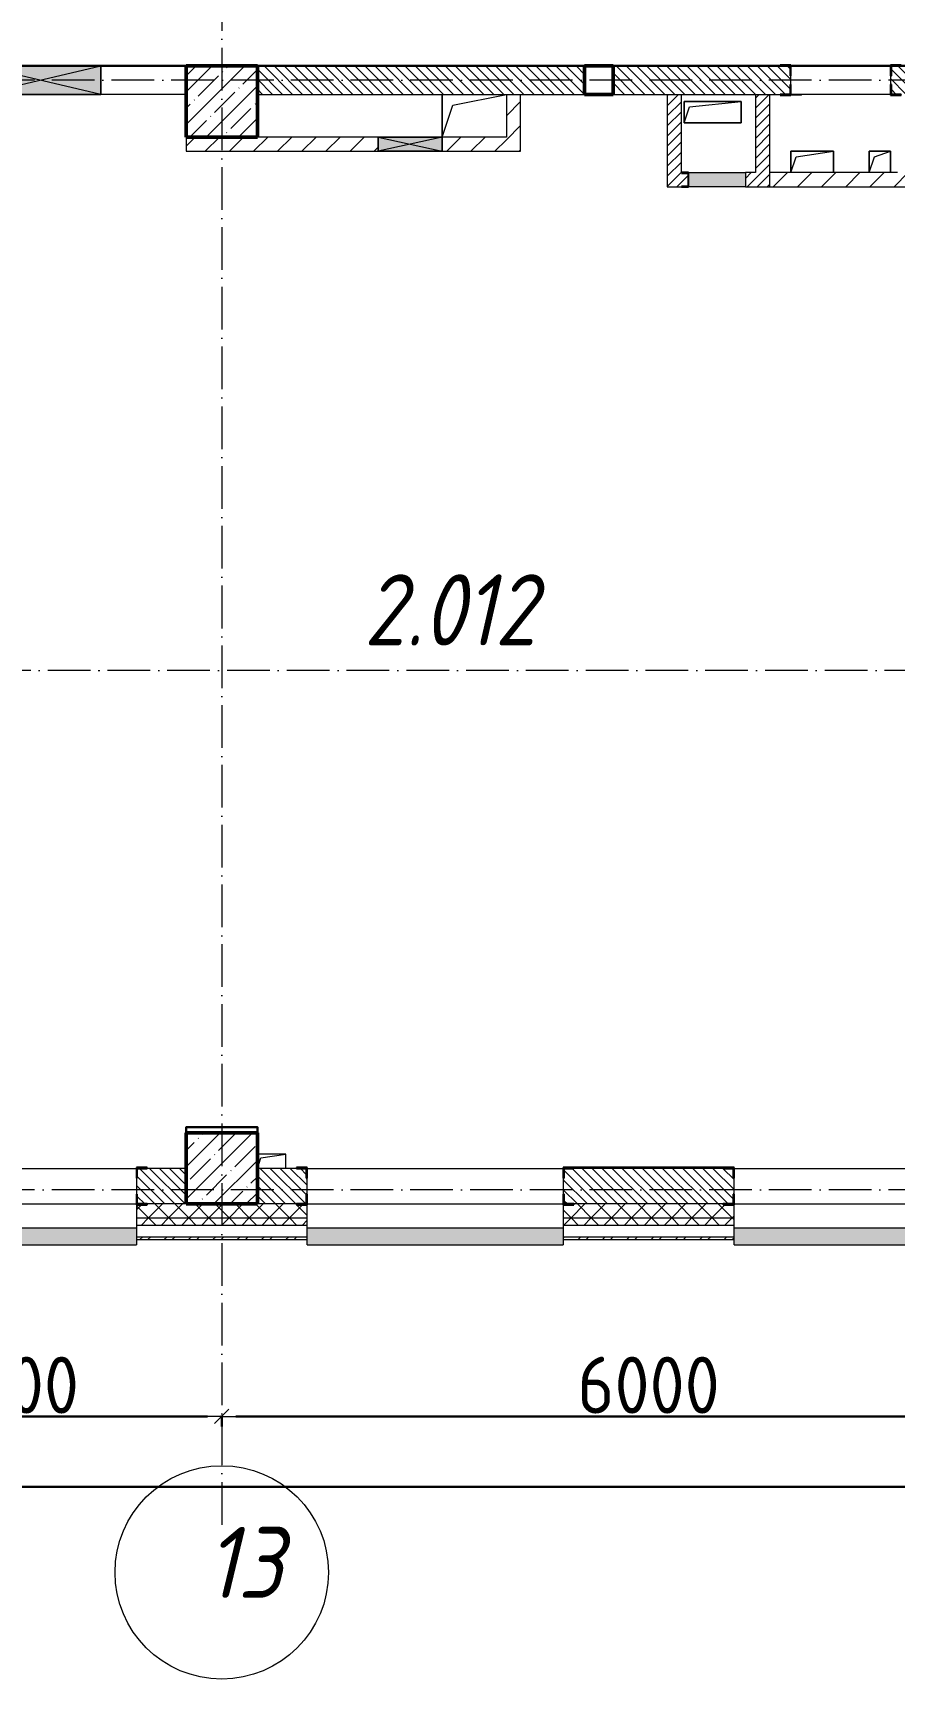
# Model space of a CAD drawing. Header units: millimetres. Extents: x -213536 to 1564669, y -45299 to 942238.
# Drawn here: x 563905 to 569958, y 623386 to 634957 of the extents above; entities that cross this region are included whole.
import ezdxf

# ---------------------------------------------------------------- set-up
doc = ezdxf.new("R2010")
doc.units = ezdxf.units.MM
doc.linetypes.add('50_200_ШТРИХ_1Т_ш5_п1_п1_', pattern=[700, 500, -100, 0, -100])
for name, color, linetype, lineweight in [('3.1) ЖБ окна 1.2 м', 102, 'Continuous', 30), ('5) Швы', 2, 'Continuous', 30), ('A-____-____-DIMS', 7, 'Continuous', 9), ('A-DETL-GENF-OTLN', 7, 'Continuous', 9), ('A-FLOR-____-OTLN', 7, 'Continuous', 9), ('A-GENM-____-MCUT', 7, 'Continuous', 25), ('A-GENM-____-OTLN', 7, 'Continuous', 9), ('A-GENM-____-OTLN-1', 7, 'Continuous', 25), ('A-GLAZ-____-OTLN', 7, 'Continuous', 9), ('A-WALL-____-MCUT', 7, 'Continuous', 13), ('A-WALL-____-MCUT-1', 7, 'Continuous', 9), ('A-WALL-____-OTLN', 7, 'Continuous', 9), ('A-WALL-____-PATT-1', 7, 'Continuous', 9), ('A-WALL-FNSH-MCUT-1', 7, 'Continuous', 9), ('I-WALL-____-OTLN', 7, 'Continuous', 9), ('S-COLS-____-MCUT', 7, 'Continuous', 50), ('S-COLS-____-OTLN', 7, 'Continuous', 9), ('S-GRID-____-IDEN', 7, 'Continuous', 9), ('S-GRID-____-OTLN-1', 7, '50_200_ШТРИХ_1Т_ш5_п1_п1_', 9), ('Марки помещений', 7, 'Continuous', 9)]:
    doc.layers.add(name, color=color, linetype=linetype, lineweight=lineweight)
doc.layers.add('A-GLAZ-____-OTLN-1', color=7, linetype='Continuous', lineweight=9, true_color=0xc0c0c0)
doc.styles.add('ISOCPEUR_I_2', font='isocpeui.ttf', dxfattribs={"width": 0.85, "height": 2.3})
doc.styles.add('ISOCPEUR_I_9', font='isocpeui.ttf', dxfattribs={"width": 0.9, "height": 250})
doc.styles.add('СПДС', font='isocpeur.ttf', dxfattribs={"width": 0.9})
doc.dimstyles.new('Размера А3', dxfattribs={"dimtxt": 200, "dimasz": 100, "dimexe": 70, "dimexo": 100, "dimgap": 20, "dimtad": 1, "dimdec": 0, "dimrnd": 10, "dimzin": 0, "dimdsep": 46, "dimtxsty": 'СПДС', "dimblk": 'ARROWHEAD_6', "dimcen": 1, "dimclrd": 256, "dimclre": 256, "dimclrt": 256, "dimazin": 0, "dimtfac": 1, "dimtdec": 0, "dimtmove": 2, "dimatfit": 3, "dimfxl": 1, "dimtolj": 1, "dimtzin": 0, "dimarcsym": 0})
pattern_1 = [(45, (544282.64, 571544.04), (-70.71068, 70.71068), []), (135, (544282.64, 571544.04), (-70.71068, -70.71068), [])]
pattern_2 = [(45, (544282.637, 571544.04), (-35.35534, 35.35534), [])]
pattern_3 = [(45, (544282.64, 571544.04), (-84.85281, 84.85281), [])]
pattern_4 = [(135, (544282.637, 571544.04), (-35.35534, -35.35534), [])]

# ---------------------------------------------------------------- blocks, each defined once
blk = doc.blocks.new('BSC_Колонна _Прямоугольная - 500х500-V49-АР1_План отверстий 2 этажа в осях 1-64_Ю-ЯЯ')
at = {"layer": 'S-COLS-____-OTLN'}
h = blk.add_hatch(dxfattribs=at)
h.set_pattern_fill('FP_59', color=256, style=0, pattern_type=2)
h.set_pattern_definition([(45, (-20950, -55431.04), (-114.04925, 114.04925), []), (45, (-20835.95, -55431.04), (-114.04925, 114.04925), [201.613, -40.323, 3.353, -36.97])])
h.paths.add_polyline_path([(-250, -250), (250, -250), (250, 250), (-250, 250)], flags=0)
at = {"layer": 'S-COLS-____-MCUT'}
for p, q in [((250, 250), (-250, 250)), ((-250, 250), (-250, -250)), ((250, -250), (250, 250)), ((-250, -250), (250, -250))]:
    blk.add_line(p, q, dxfattribs=at)
blk = doc.blocks.new('BSC_Колонна _Прямоугольная - 500х500-V50-АР1_План отверстий 2 этажа в осях 1-64_Ю-ЯЯ')
at = {"layer": 'S-COLS-____-OTLN'}
h = blk.add_hatch(dxfattribs=at)
h.set_pattern_fill('FP_60', color=256, style=0, pattern_type=2)
h.set_pattern_definition([(45, (-20950, -62931.04), (-114.04925, 114.04925), []), (45, (-20835.95, -62931.04), (-114.04925, 114.04925), [201.613, -40.323, 3.353, -36.97])])
h.paths.add_polyline_path([(-250, -250), (250, -250), (250, 250), (-250, 250)], flags=0)
at = {"layer": 'S-COLS-____-MCUT'}
for p, q in [((250, 250), (-250, 250)), ((-250, 250), (-250, -250)), ((250, -250), (250, 250)), ((-250, -250), (250, -250))]:
    blk.add_line(p, q, dxfattribs=at)
blk = doc.blocks.new('Фахверк_СКБ_Уголок - 250_2700-27497298-АР1_План отверстий 2 этажа в осях 1-64_Ю-ЯЯ')
at = {"layer": 'A-GENM-____-MCUT'}
for p, q in [((200, 181), (125, 181)), ((125, 181), (125, 106)), ((131, 106), (131, 175)), ((131, 175), (200, 175)), ((200, 175), (200, 181)), ((125, 106), (131, 106)), ((131, -6), (125, -6)), ((125, -6), (125, -81)), ((125, -81), (200, -81)), ((131, -75), (131, -6)), ((200, -75), (131, -75)), ((200, -81), (200, -75))]:
    blk.add_line(p, q, dxfattribs=at)
blk = doc.blocks.new('154_Стойка_СКБ_Уголок - СМ-2180_200-28268025-АР1_План отверстий 2 этажа в осях 1-64_Ю-ЯЯ')
at = {"layer": 'A-GENM-____-MCUT'}
for p, q in [((125, 156), (125, 81)), ((200, 156), (125, 156)), ((131, 81), (131, 150)), ((131, 150), (200, 150)), ((200, 150), (200, 156)), ((125, 81), (131, 81)), ((131, 19), (125, 19)), ((125, 19), (125, -56)), ((131, -50), (131, 19)), ((125, -56), (200, -56)), ((200, -50), (131, -50)), ((200, -56), (200, -50))]:
    blk.add_line(p, q, dxfattribs=at)
blk = doc.blocks.new('Фахверк_СКБ_Уголок - 200_3960_зеркало-28268689-АР1_План отверстий 2 этажа в осях 1-64_Ю-ЯЯ')
at = {"layer": 'A-GENM-____-MCUT'}
for p, q in [((200, 156), (125, 156)), ((125, 156), (125, 81)), ((131, 81), (131, 150)), ((131, 150), (200, 150)), ((200, 150), (200, 156)), ((125, 81), (131, 81)), ((131, 19), (125, 19)), ((125, 19), (125, -56)), ((131, -50), (131, 19)), ((125, -56), (200, -56)), ((200, -50), (131, -50)), ((200, -56), (200, -50))]:
    blk.add_line(p, q, dxfattribs=at)
blk = doc.blocks.new('Стойка_Влож_Уголок_Опорный - Уголок-28213941-АР1_План отверстий 2 этажа в осях 1-64_Ю-ЯЯ')
at = {"layer": 'A-GENM-____-OTLN'}
for p, q in [((-212, -6), (-212, 0)), ((0, 0), (0, -6)), ((-212, -75), (-212, -6)), ((-212, -6), (-206, -6)), ((-212, -75), (-206, -75)), ((-6, -6), (0, -6)), ((-6, -75), (0, -75)), ((0, -6), (0, -75))]:
    blk.add_line(p, q, dxfattribs=at)
blk = doc.blocks.new('AR_Отверстие Ниша - Лючок-32403922-АР1_План отверстий 2 этажа в осях 1-64_Ю-ЯЯ')
at = {"layer": 'A-GLAZ-____-OTLN'}
blk.add_hatch(color=256, dxfattribs=at).paths.add_polyline_path([(-200, 50), (-200, -50), (200, -50), (200, 50)], flags=0)
for p, q in [((-200, 50), (200, 50)), ((-200, -50), (-200, 50)), ((200, -50), (-200, -50))]:
    blk.add_line(p, q, dxfattribs=at)
blk = doc.blocks.new('154_Фахверк_СКБ_Швеллер - Тип_100_3960_зеркало-29769493-АР1_План отверстий 2 этажа в осях 1-64_Ю-ЯЯ')
at = {"layer": 'A-GENM-____-MCUT'}
for p, q in [((175, 50), (125, 50)), ((125, 50), (125, -50)), ((128, 47), (175, 47)), ((128, -47), (128, 47)), ((175, 47), (175, 50)), ((125, -50), (175, -50)), ((175, -47), (128, -47)), ((175, -50), (175, -47))]:
    blk.add_line(p, q, dxfattribs=at)
blk = doc.blocks.new('AR_Отверстие прямоугольное _в плите_ - AR_Отверстие прямоугольное _в плите_-30229441-АР1_План отверстий 2 этажа в осях 1-64_Ю-ЯЯ')
at = {"layer": 'A-GENM-____-OTLN'}
for p, q in [((150, 75), (-150, 75)), ((-150, 75), (-150, -75)), ((-150, -75), (-113, 37)), ((-113, 37), (150, 75)), ((150, -75), (150, 75))]:
    blk.add_line(p, q, dxfattribs=at)
blk = doc.blocks.new('AR_Отверстие прямоугольное _в плите_ - AR_Отверстие прямоугольное _в плите_-30423627-АР1_План отверстий 2 этажа в осях 1-64_Ю-ЯЯ')
at = {"layer": 'A-GENM-____-OTLN'}
for p, q in [((75, 75), (-75, 75)), ((-75, 75), (-75, -75)), ((-75, -75), (-37, 37)), ((-37, 37), (75, 75)), ((75, -75), (75, 75))]:
    blk.add_line(p, q, dxfattribs=at)
blk = doc.blocks.new('AR_Отверстие прямоугольное _в плите_ - AR_Отверстие прямоугольное _в плите_-V155-АР1_План отверстий 2 этажа в осях 1-64_Ю-ЯЯ')
at = {"layer": 'A-GENM-____-OTLN'}
for p, q in [((200, 75), (-200, 75)), ((-200, 75), (-200, -75)), ((-200, -75), (-163, 37)), ((-163, 37), (200, 75)), ((200, -75), (200, 75)), ((-200, -75), (200, -75))]:
    blk.add_line(p, q, dxfattribs=at)
blk = doc.blocks.new('AR_Отверстие прямоугольное _в плите_ - AR_Отверстие прямоугольное _в плите_-V167-АР1_План отверстий 2 этажа в осях 1-64_Ю-ЯЯ')
at = {"layer": 'A-GENM-____-OTLN'}
for p, q in [((100, 50), (-100, 50)), ((-100, -50), (-75, 25)), ((-75, 25), (100, 50)), ((100, -50), (100, 50))]:
    blk.add_line(p, q, dxfattribs=at)
blk = doc.blocks.new('AR_Отверстие прямоугольное _в плите_ - AR_Отверстие прямоугольное _в плите_-V196-АР1_План отверстий 2 этажа в осях 1-64_Ю-ЯЯ')
at = {"layer": 'A-GENM-____-OTLN'}
for p, q in [((-225, 150), (-225, -150)), ((-150, 75), (225, 150)), ((-225, -150), (-150, 75))]:
    blk.add_line(p, q, dxfattribs=at)
blk = doc.blocks.new('Отлив_СКБ - Отлив витража_120_НВФ-31885687-АР1_План отверстий 2 этажа в осях 1-64_Ю-ЯЯ')
at = {"layer": 'A-GLAZ-____-OTLN-1'}
for points in [[(0, 0), (0, -2), (1800, -2), (1800, 0), (1023, 0)], [(0, -83), (0, -120), (1800, -120), (1800, -2), (0, -2), (0, -63)]]:
    blk.add_hatch(color=256, dxfattribs=at).paths.add_polyline_path(points, flags=0)
at = {"layer": 'A-GLAZ-____-OTLN'}
for p, q in [((0, 0), (1800, 0)), ((1800, -2), (0, -2)), ((0, -120), (0, -83)), ((1800, -83), (1800, -120)), ((0, -120), (1800, -120))]:
    blk.add_line(p, q, dxfattribs=at)
blk = doc.blocks.new('BSC_Колонна _Прямоугольная1 - 200х200 _металл_-35201446-АР1_План отверстий 2 этажа в осях 1-64_Ю-ЯЯ')
at = {"layer": 'S-COLS-____-MCUT'}
for p, q in [((100, 100), (-100, 100)), ((-100, 100), (-100, -100)), ((100, -100), (100, 100)), ((-100, -100), (100, -100))]:
    blk.add_line(p, q, dxfattribs=at)
blk = doc.blocks.new('AR_Отверстие прямоугольное _в стене_ - AR_Отверстие прямоугольное _в стене__ОВ-36815002-АР1_План отверстий 2 этажа в осях 1-64_Ю-ЯЯ')
at = {"layer": 'A-GLAZ-____-OTLN'}
blk.add_hatch(color=256, dxfattribs=at).paths.add_polyline_path([(225, -50), (225, 50), (-225, 50), (-225, -50)], flags=0)
at = {"layer": 'A-DETL-GENF-OTLN'}
for p, q in [((-225, -50), (-225, 50)), ((-225, 50), (225, 50)), ((225, 50), (-225, -50)), ((-225, 50), (225, -50)), ((225, 50), (-225, 50)), ((-225, 50), (-225, -50)), ((225, 50), (225, -50)), ((225, -50), (225, 50)), ((225, -50), (-225, -50)), ((-225, -50), (225, -50))]:
    blk.add_line(p, q, dxfattribs=at)
blk = doc.blocks.new('AR_Отверстие прямоугольное _в стене_ - AR_Отверстие прямоугольное _в стене__ОВ-36798040-АР1_План отверстий 2 этажа в осях 1-64_Ю-ЯЯ')
at = {"layer": 'A-GLAZ-____-OTLN'}
blk.add_hatch(color=256, dxfattribs=at).paths.add_polyline_path([(425, -100), (425, 100), (-425, 100), (-425, -100)], flags=0)
at = {"layer": 'A-DETL-GENF-OTLN'}
for p, q in [((-425, -100), (-425, 100)), ((-425, 100), (425, 100)), ((425, 100), (-425, -100)), ((-425, 100), (425, -100)), ((425, 100), (-425, 100)), ((-425, 100), (-425, -100)), ((425, 100), (425, -100)), ((425, -100), (425, 100)), ((425, -100), (-425, -100)), ((-425, -100), (425, -100))]:
    blk.add_line(p, q, dxfattribs=at)
blk = doc.blocks.new('Ось сетки - Круг_Ø6_00__ISO-2_5_0_9K_-25732049-АР1_План отверстий 2 этажа в осях 1-64_Ю-ЯЯ')
at = {"layer": 'S-GRID-____-IDEN'}
blk.add_circle((0, 0), 3, dxfattribs=at)
blk = doc.blocks.new('ARROWHEAD_6')
at = {"color": 0, "linetype": 'Continuous'}
for p, q in [((0, 0), (-1, 0)), ((-0.5, -0.5), (0.5, 0.5))]:
    blk.add_line(p, q, dxfattribs=at)
blk = doc.blocks.new('*D5564')
at = {"layer": 'A-____-____-DIMS', "lineweight": -2, "transparency": 16777216}
for p, q in [((2358, 512710), (2358, 512634)), ((2458, 512704), (5258, 512704)), ((5358, 512710), (5358, 512634))]:
    blk.add_line(p, q, dxfattribs=at)
at = {"layer": 'Defpoints', "color": 0, "lineweight": 30, "transparency": 16777216}
for p in [(2358, 512810), (5358, 512810), (5358, 512704)]:
    blk.add_point(p, dxfattribs=at)
at = {"layer": 'A-____-____-DIMS', "lineweight": -2, "transparency": 16777216, "xscale": 100, "yscale": 100, "zscale": 100, "rotation": 180}
blk.add_blockref('ARROWHEAD_6', (2358, 512704), dxfattribs=at)
at = {"layer": 'A-____-____-DIMS', "lineweight": -2, "transparency": 16777216, "xscale": 100, "yscale": 100, "zscale": 100}
blk.add_blockref('ARROWHEAD_6', (5358, 512704), dxfattribs=at)
at = {"layer": 'A-____-____-DIMS', "transparency": 16777216, "insert": (3858, 512924), "char_height": 400, "width": 2.49, "attachment_point": 5, "style": 'СПДС'}
blk.add_mtext('\\A1;3000', dxfattribs=at)
blk = doc.blocks.new('*D5565')
at = {"layer": 'A-____-____-DIMS', "lineweight": -2, "transparency": 16777216}
for p, q in [((5358, 512710), (5358, 512634)), ((5458, 512704), (11258, 512704)), ((11358, 512710), (11358, 512634))]:
    blk.add_line(p, q, dxfattribs=at)
at = {"layer": 'Defpoints', "color": 0, "lineweight": 30, "transparency": 16777216}
for p in [(5358, 512810), (11358, 512810), (11358, 512704)]:
    blk.add_point(p, dxfattribs=at)
at = {"layer": 'A-____-____-DIMS', "lineweight": -2, "transparency": 16777216, "xscale": 100, "yscale": 100, "zscale": 100, "rotation": 180}
blk.add_blockref('ARROWHEAD_6', (5358, 512704), dxfattribs=at)
at = {"layer": 'A-____-____-DIMS', "lineweight": -2, "transparency": 16777216, "xscale": 100, "yscale": 100, "zscale": 100}
blk.add_blockref('ARROWHEAD_6', (11358, 512704), dxfattribs=at)
at = {"layer": 'A-____-____-DIMS', "transparency": 16777216, "insert": (8358, 512924), "char_height": 400, "width": 2.49, "attachment_point": 5, "style": 'СПДС'}
blk.add_mtext('\\A1;6000', dxfattribs=at)
blk = doc.blocks.new('*D5556')
at = {"layer": 'A-____-____-DIMS', "lineweight": -2, "transparency": 16777216}
for p, q in [((-17942, 512214), (-17942, 512138)), ((-17842, 512208), (55358, 512208)), ((55458, 512214), (55458, 512138))]:
    blk.add_line(p, q, dxfattribs=at)
at = {"layer": 'Defpoints', "color": 0, "lineweight": 30, "transparency": 16777216}
for p in [(-17942, 512314), (55458, 512314), (55458, 512208)]:
    blk.add_point(p, dxfattribs=at)
at = {"layer": 'A-____-____-DIMS', "lineweight": -2, "transparency": 16777216, "xscale": 100, "yscale": 100, "zscale": 100, "rotation": 180}
blk.add_blockref('ARROWHEAD_6', (-17942, 512208), dxfattribs=at)
at = {"layer": 'A-____-____-DIMS', "lineweight": -2, "transparency": 16777216, "xscale": 100, "yscale": 100, "zscale": 100}
blk.add_blockref('ARROWHEAD_6', (55458, 512208), dxfattribs=at)
at = {"layer": 'A-____-____-DIMS', "transparency": 16777216, "insert": (18758, 512428), "char_height": 400, "width": 3.19, "attachment_point": 5, "style": 'СПДС'}
blk.add_mtext('\\A1;73400', dxfattribs=at)
blk = doc.blocks.new('2этаж')
at = {"layer": 'S-GRID-____-OTLN-1', "color": 251, "ltscale": 0.6, "true_color": 0x636466}
for p, q in [((5358.3, 549630.9), (5358.3, 511907.5)), ((88482.7, 522097), (-20260.4, 522097)), ((59888.4, 517947), (-20260.4, 517947)), ((88482.7, 514297), (-20260.4, 514297))]:
    blk.add_line(p, q, dxfattribs=at)
at = {"layer": 'S-GRID-____-IDEN', "xscale": 250, "yscale": 250, "zscale": 99.99999999999993, "rotation": 180}
blk.add_blockref('Ось сетки - Круг_Ø6_00__ISO-2_5_0_9K_-25732049-АР1_План отверстий 2 этажа в осях 1-64_Ю-ЯЯ', (5358.3, 511607.5), dxfattribs=at)
at = {"layer": 'S-GRID-____-IDEN', "insert": (5243.2, 511927.3), "char_height": 500, "width": 346.329, "attachment_point": 1, "style": 'ISOCPEUR_I_9'}
blk.add_mtext('13', dxfattribs=at)
at = {"layer": 'A-____-____-DIMS'}
for base, p1, p2, picture, middle in [((5358.3, 512704.4), (2358.3, 512810.5), (5358.3, 512810.5), '*D5564', (3858.3, 512924.4)), ((11358.3, 512704.4), (5358.3, 512810.5), (11358.3, 512810.5), '*D5565', (8358.3, 512924.4)), ((55458.3, 512207.6), (-17941.7, 512313.7), (55458.3, 512313.7), '*D5556', (18758.3, 512427.6))]:
    dim = blk.add_linear_dim(base=base, p1=p1, p2=p2, dimstyle='Размера А3', override={"dimtxt": 400}, dxfattribs=at)
    dim.commit()
    dim.dimension.update_dxf_attribs({"geometry": picture, "text_midpoint": middle})

msp = doc.modelspace()

# ---------------------------------------------------------------- hatches: boundary and pattern name
at = {"layer": 'A-WALL-____-PATT-1'}
h = msp.add_hatch(dxfattribs=at)
h.set_pattern_fill('FP_6', color=256, style=0, pattern_type=2)
h.set_pattern_definition(pattern_4)
h.paths.add_polyline_path([(570888.6, 634525.1), (570982.6, 634525.1), (570982.6, 634725.1), (570888.6, 634725.1), (570888.6, 634656.1), (570882.6, 634656.1), (570882.6, 634594.1), (570888.6, 634594.1)], flags=0)
h.paths.add_polyline_path([(567982.6, 634525.1), (569226.6, 634525.1), (569226.6, 634594.1), (569232.6, 634594.1), (569232.6, 634656.1), (569226.6, 634656.1), (569226.6, 634725.1), (567982.6, 634725.1), (567982.6, 634551.5)], flags=0)
h.paths.add_polyline_path([(567782.6, 634525.1), (567782.6, 634725.1), (565482.6, 634725.1), (565482.6, 634525.1), (567245, 634525.1)], flags=0)
h.paths.add_polyline_path([(569982.6, 634525.1), (570176.6, 634525.1), (570176.6, 634594.1), (570182.6, 634594.1), (570182.6, 634656.1), (570176.6, 634656.1), (570176.6, 634725.1), (569938.6, 634725.1), (569938.6, 634656.1), (569932.6, 634656.1), (569932.6, 634594.1), (569938.6, 634594.1), (569938.6, 634525.1)], flags=0)
h = msp.add_hatch(dxfattribs=at)
h.set_pattern_fill('FP_4', color=256, style=0, pattern_type=2)
h.set_pattern_definition(pattern_3)
h.paths.add_polyline_path([(567245, 634125.1), (567332.6, 634125.1), (567332.6, 634525.1), (567232.6, 634525.1), (567232.6, 634125.1)], flags=0)
h = msp.add_hatch(dxfattribs=at)
h.set_pattern_fill('FP_5', color=256, style=0, pattern_type=2)
h.set_pattern_definition(pattern_2)
h.paths.add_polyline_path([(568462.6, 633875.1), (568462.6, 634525.1), (568362.6, 634525.1), (568362.6, 633875.1)], flags=0)
h = msp.add_hatch(dxfattribs=at)
h.set_pattern_fill('FP_5', color=256, style=0, pattern_type=2)
h.set_pattern_definition(pattern_2)
h.paths.add_polyline_path([(569012.5, 633875.1), (569082.6, 633875.1), (569082.6, 634525.1), (568982.6, 634525.1), (568982.6, 633875.1)], flags=0)
h = msp.add_hatch(dxfattribs=at)
h.set_pattern_fill('FP_4', color=256, style=0, pattern_type=2)
h.set_pattern_definition(pattern_3)
h.paths.add_polyline_path([(567232.6, 634125.1), (567232.6, 634225.1), (566782.6, 634225.1), (566782.6, 634125.1)], flags=0)
h.paths.add_polyline_path([(566332.6, 634125.1), (566332.6, 634225.1), (564982.6, 634225.1), (564982.6, 634125.1), (565482.6, 634125.1)], flags=0)
h = msp.add_hatch(dxfattribs=at)
h.set_pattern_fill('FP_5', color=256, style=0, pattern_type=2)
h.set_pattern_definition(pattern_2)
h.paths.add_polyline_path([(568982.6, 633875.1), (568982.6, 633975.1), (568912.6, 633975.1), (568912.6, 633875.1)], flags=0)
h.paths.add_polyline_path([(568462.6, 633878.1), (568509.6, 633878.1), (568509.6, 633972.1), (568462.6, 633972.1), (568462.6, 633925.1)], flags=0)
h = msp.add_hatch(dxfattribs=at)
h.set_pattern_fill('FP_4', color=256, style=0, pattern_type=2)
h.set_pattern_definition(pattern_3)
h.paths.add_polyline_path([(571132.6, 633875.1), (571132.6, 633975.1), (569082.6, 633975.1), (569082.6, 633875.1), (570780, 633875.1)], flags=0)
h = msp.add_hatch(dxfattribs=at)
h.set_pattern_fill('FP_6', color=256, style=0, pattern_type=2)
h.set_pattern_definition(pattern_4)
h.paths.add_polyline_path([(564638.6, 626725.1), (564982.6, 626725.1), (564982.6, 626975.1), (564638.6, 626975.1), (564638.6, 626906.1), (564632.6, 626906.1), (564632.6, 626794.1), (564638.6, 626794.1)], flags=0)
h.paths.add_polyline_path([(562826.2, 626725.1), (562826.6, 626725.1), (562826.6, 626794.1), (562832.6, 626794.1), (562832.6, 626906.1), (562826.6, 626906.1), (562826.2, 626975.1), (562482.6, 626975.1), (562482.6, 626725.1), (562757.6, 626725.1)], flags=0)
h = msp.add_hatch(dxfattribs=at)
h.set_pattern_fill('FP_6', color=256, style=0, pattern_type=2)
h.set_pattern_definition(pattern_4)
h.paths.add_polyline_path([(570780, 626725.1), (570982.6, 626725.1), (570982.6, 626975.1), (570638.6, 626975.1), (570638.6, 626906.1), (570632.6, 626906.1), (570632.6, 626794.1), (570638.6, 626794.1), (570638.6, 626725.1), (570707.6, 626725.1)], flags=0)
h.paths.add_polyline_path([(568757.6, 626725.1), (568826.6, 626725.1), (568826.6, 626794.1), (568832.6, 626794.1), (568832.6, 626906.1), (568826.6, 626906.1), (568826.6, 626975.1), (567638.6, 626975.1), (567638.6, 626906.1), (567632.6, 626906.1), (567632.6, 626794.1), (567638.6, 626794.1), (567638.6, 626725.1), (568128.7, 626725.1)], flags=0)
h.paths.add_polyline_path([(565576.6, 626725.1), (565826.6, 626725.1), (565826.6, 626794.1), (565832.6, 626794.1), (565832.6, 626906.1), (565826.6, 626906.1), (565826.6, 626975.1), (565482.6, 626975.1), (565482.6, 626725.1)], flags=0)
h = msp.add_hatch(dxfattribs=at)
h.set_pattern_fill('FP_1', color=256, style=0, pattern_type=2)
h.set_pattern_definition(pattern_1)
h.paths.add_polyline_path([(618502.5, 626625.1), (618582.6, 626625.1), (618582.6, 626725.1), (612232.6, 626725.1), (612232.6, 626625.1), (614967.5, 626625.1)], flags=0)
h.paths.add_polyline_path([(609282.6, 626625.1), (611232.6, 626625.1), (611232.6, 626725.1), (609357.6, 626725.1), (609357.6, 626719.1), (609282.6, 626719.1)], flags=0)
h.paths.add_polyline_path([(608282.6, 626625.1), (608282.6, 626719.1), (608207.6, 626719.1), (608207.6, 626725.1), (607257.6, 626725.1), (607257.6, 626719.1), (607182.6, 626719.1), (607182.6, 626625.1), (607897.5, 626625.1)], flags=0)
h.paths.add_polyline_path([(604362.5, 626625.1), (605382.6, 626625.1), (605382.6, 626719.1), (605307.6, 626719.1), (605307.6, 626725.1), (604257.6, 626725.1), (604257.6, 626719.1), (604182.6, 626719.1), (604182.6, 626625.1), (604257.6, 626625.1)], flags=0)
h.paths.add_polyline_path([(602382.6, 626625.1), (602382.6, 626719.1), (602307.6, 626719.1), (602307.6, 626725.1), (601257.6, 626725.1), (601257.6, 626719.1), (601182.6, 626719.1), (601182.6, 626625.1), (601711.2, 626625.1)], flags=0)
h.paths.add_polyline_path([(598618.1, 626625.1), (599382.6, 626625.1), (599382.6, 626719.1), (599307.6, 626719.1), (599307.6, 626725.1), (598257.6, 626725.1), (598257.6, 626719.1), (598182.6, 626719.1), (598182.6, 626625.1), (598532.6, 626625.1)], flags=0)
h.paths.add_polyline_path([(596307.6, 626625.1), (596382.6, 626625.1), (596382.6, 626719.1), (596307.6, 626719.1), (596307.6, 626725.1), (595257.6, 626725.1), (595257.6, 626719.1), (595182.6, 626719.1), (595182.6, 626625.1), (595525, 626625.1)], flags=0)
h.paths.add_polyline_path([(592182.6, 626625.1), (593382.6, 626625.1), (593382.6, 626719.1), (593307.6, 626719.1), (593307.6, 626725.1), (592257.6, 626725.1), (592257.6, 626719.1), (592182.6, 626719.1)], flags=0)
h.paths.add_polyline_path([(586757.6, 626625.1), (586832.6, 626625.1), (586832.6, 626719.1), (586757.6, 626719.1), (586757.6, 626725.1), (585707.6, 626725.1), (585707.6, 626719.1), (585632.6, 626719.1), (585632.6, 626625.1), (586687.5, 626625.1)], flags=0)
h.paths.add_polyline_path([(588707.6, 626625.1), (590382.6, 626625.1), (590382.6, 626719.1), (590307.6, 626719.1), (590307.6, 626725.1), (588707.6, 626725.1), (588707.6, 626719.1), (588632.6, 626719.1), (588632.6, 626625.1)], flags=0)
h.paths.add_polyline_path([(583757.6, 626625.1), (583832.6, 626625.1), (583832.6, 626719.1), (583757.6, 626719.1), (583757.6, 626725.1), (582707.6, 626725.1), (582707.6, 626719.1), (582632.6, 626719.1), (582632.6, 626625.1), (583482.6, 626625.1)], flags=0)
h.paths.add_polyline_path([(580832.6, 626625.1), (580832.6, 626719.1), (580757.6, 626719.1), (580757.6, 626725.1), (579707.6, 626725.1), (579707.6, 626719.1), (579632.6, 626719.1), (579632.6, 626625.1), (580501.2, 626625.1)], flags=0)
h.paths.add_polyline_path([(576632.6, 626625.1), (577832.6, 626625.1), (577832.6, 626719.1), (577757.6, 626719.1), (577757.6, 626725.1), (576707.6, 626725.1), (576707.6, 626719.1), (576632.6, 626719.1)], flags=0)
h.paths.add_polyline_path([(574832.6, 626625.1), (574832.6, 626719.1), (574757.6, 626719.1), (574757.6, 626725.1), (573707.6, 626725.1), (573707.6, 626719.1), (573632.6, 626719.1), (573632.6, 626625.1), (574757.6, 626625.1)], flags=0)
h.paths.add_polyline_path([(570982.6, 626625.1), (571832.6, 626625.1), (571832.6, 626719.1), (571757.6, 626719.1), (571757.6, 626725.1), (570707.6, 626725.1), (570707.6, 626719.1), (570632.6, 626719.1), (570632.6, 626625.1), (570780, 626625.1)], flags=0)
h.paths.add_polyline_path([(568832.6, 626625.1), (568832.6, 626719.1), (568757.6, 626719.1), (568757.6, 626725.1), (567707.6, 626725.1), (567707.6, 626719.1), (567632.6, 626719.1), (567632.6, 626625.1), (568128.7, 626625.1)], flags=0)
h.paths.add_polyline_path([(565832.6, 626625.1), (565832.6, 626719.1), (565757.6, 626719.1), (565757.6, 626725.1), (564707.6, 626725.1), (564707.6, 626719.1), (564632.6, 626719.1), (564632.6, 626625.1), (565757.6, 626625.1)], flags=0)
h.paths.add_polyline_path([(562832.6, 626625.1), (562832.6, 626719.1), (562757.6, 626719.1), (562757.6, 626725.1), (561707.6, 626725.1), (561707.6, 626719.1), (561632.6, 626719.1), (561632.6, 626625.1), (562826.2, 626625.1)], flags=0)
h.paths.add_polyline_path([(560632.6, 626625.1), (560632.6, 626719.1), (560557.6, 626719.1), (560557.6, 626725.1), (550832.6, 626725.1), (550832.6, 626625.1), (560175, 626625.1)], flags=0)
h.paths.add_polyline_path([(549832.6, 626625.1), (549832.6, 626725.1), (541832.6, 626725.1), (541832.6, 626625.1), (547802.5, 626625.1)], flags=0)
h = msp.add_hatch(dxfattribs=at)
h.set_pattern_fill('FP_1', color=256, style=0, pattern_type=2)
h.set_pattern_definition(pattern_1)
h.paths.add_polyline_path([(618582.6, 626575.1), (618582.6, 626625.1), (612232.6, 626625.1), (612232.6, 626575.1), (618502.5, 626575.1)], flags=0)
h.paths.add_polyline_path([(611232.6, 626575.1), (611232.6, 626625.1), (609282.6, 626625.1), (609282.6, 626575.1), (609665, 626575.1)], flags=0)
h.paths.add_polyline_path([(608282.6, 626575.1), (608282.6, 626625.1), (607182.6, 626625.1), (607182.6, 626575.1), (607897.5, 626575.1)], flags=0)
h.paths.add_polyline_path([(605382.6, 626575.1), (605382.6, 626625.1), (604182.6, 626625.1), (604182.6, 626575.1), (604362.5, 626575.1)], flags=0)
h.paths.add_polyline_path([(602382.6, 626575.1), (602382.6, 626625.1), (601182.6, 626625.1), (601182.6, 626575.1), (601711.2, 626575.1)], flags=0)
h.paths.add_polyline_path([(599382.6, 626575.1), (599382.6, 626625.1), (598182.6, 626625.1), (598182.6, 626575.1), (599060, 626575.1)], flags=0)
h.paths.add_polyline_path([(595182.6, 626575.1), (596382.6, 626575.1), (596382.6, 626625.1), (595182.6, 626625.1)], flags=0)
h.paths.add_polyline_path([(592873.7, 626575.1), (593382.6, 626575.1), (593382.6, 626625.1), (592182.6, 626625.1), (592182.6, 626575.1)], flags=0)
h.paths.add_polyline_path([(588632.6, 626575.1), (590382.6, 626575.1), (590382.6, 626625.1), (588632.6, 626625.1)], flags=0)
h.paths.add_polyline_path([(585632.6, 626575.1), (586832.6, 626575.1), (586832.6, 626625.1), (585632.6, 626625.1)], flags=0)
h.paths.add_polyline_path([(583832.6, 626575.1), (583832.6, 626625.1), (582632.6, 626625.1), (582632.6, 626575.1), (583152.5, 626575.1)], flags=0)
h.paths.add_polyline_path([(577832.6, 626575.1), (577832.6, 626625.1), (576632.6, 626625.1), (576632.6, 626575.1)], flags=0)
h.paths.add_polyline_path([(579632.6, 626575.1), (580832.6, 626575.1), (580832.6, 626625.1), (579632.6, 626625.1)], flags=0)
h.paths.add_polyline_path([(574832.6, 626575.1), (574832.6, 626625.1), (573632.6, 626625.1), (573632.6, 626575.1), (574315, 626575.1)], flags=0)
h.paths.add_polyline_path([(571832.6, 626575.1), (571832.6, 626625.1), (570632.6, 626625.1), (570632.6, 626575.1), (571663.7, 626575.1)], flags=0)
h.paths.add_polyline_path([(567632.6, 626575.1), (568832.6, 626575.1), (568832.6, 626625.1), (567632.6, 626625.1)], flags=0)
h.paths.add_polyline_path([(565832.6, 626575.1), (565832.6, 626625.1), (564632.6, 626625.1), (564632.6, 626575.1), (565477.5, 626575.1)], flags=0)
h.paths.add_polyline_path([(562826.2, 626575.1), (562832.6, 626575.1), (562832.6, 626625.1), (561632.6, 626625.1), (561632.6, 626575.1), (561942.5, 626575.1)], flags=0)
h.paths.add_polyline_path([(560632.6, 626575.1), (560632.6, 626625.1), (550832.6, 626625.1), (550832.6, 626575.1), (560175, 626575.1)], flags=0)
h.paths.add_polyline_path([(549832.6, 626575.1), (549832.6, 626625.1), (541732.6, 626625.1), (541732.6, 626575.1), (547802.5, 626575.1)], flags=0)
h = msp.add_hatch(dxfattribs=at)
h.set_pattern_fill('FP_3', color=256, style=0, pattern_type=2)
h.set_pattern_definition([(45, (544282.64, 571544.04), (-85.53659, 85.53659), []), (45, (544339.66, 571544.04), (-85.53659, 85.53659), [])])
h.paths.add_polyline_path([(589497.6, 626475.1), (589497.6, 626495.1), (588632.6, 626495.1), (588632.6, 626475.1), (589338.7, 626475.1)], flags=0)
h.paths.add_polyline_path([(586687.5, 626475.1), (586832.6, 626475.1), (586832.6, 626495.1), (585632.6, 626495.1), (585632.6, 626475.1)], flags=0)
h.paths.add_polyline_path([(583152.5, 626475.1), (583832.6, 626475.1), (583832.6, 626495.1), (582632.6, 626495.1), (582632.6, 626475.1)], flags=0)
h.paths.add_polyline_path([(580832.6, 626475.1), (580832.6, 626495.1), (579632.6, 626495.1), (579632.6, 626475.1), (580501.2, 626475.1)], flags=0)
h.paths.add_polyline_path([(577832.6, 626475.1), (577832.6, 626495.1), (576632.6, 626495.1), (576632.6, 626475.1)], flags=0)
h.paths.add_polyline_path([(574832.6, 626475.1), (574832.6, 626495.1), (573632.6, 626495.1), (573632.6, 626475.1), (574315, 626475.1)], flags=0)
h.paths.add_polyline_path([(571663.7, 626475.1), (571832.6, 626475.1), (571832.6, 626495.1), (570632.6, 626495.1), (570632.6, 626475.1), (570780, 626475.1)], flags=0)
h.paths.add_polyline_path([(568832.6, 626475.1), (568832.6, 626495.1), (567632.6, 626495.1), (567632.6, 626475.1), (568128.7, 626475.1)], flags=0)
h.paths.add_polyline_path([(565477.5, 626475.1), (565832.6, 626475.1), (565832.6, 626495.1), (564632.6, 626495.1), (564632.6, 626475.1)], flags=0)
h.paths.add_polyline_path([(561632.6, 626475.1), (562832.6, 626475.1), (562832.6, 626495.1), (561632.6, 626495.1)], flags=0)
h.paths.add_polyline_path([(560632.6, 626475.1), (560632.6, 626495.1), (550832.6, 626495.1), (550832.6, 626475.1), (560175, 626475.1)], flags=0)
h.paths.add_polyline_path([(549832.6, 626475.1), (549832.6, 626495.1), (541602.6, 626495.1), (541602.6, 626475.1), (547802.5, 626475.1)], flags=0)

# ---------------------------------------------------------------- linework, layer by layer
at = {"layer": '5) Швы', "lineweight": 30}
for points in [[(561920.1, 634725.1), (588552.6, 634725.1)], [(567632.6, 626981.1), (568832.6, 626981.1)]]:
    msp.add_lwpolyline(points, dxfattribs=at)
at = {"layer": '5) Швы'}
msp.add_lwpolyline([(564982.6, 627016.2), (564982.6, 627266.2), (565482.6, 627266.2), (565482.6, 627016.2)], dxfattribs=at)
at = {"layer": 'A-FLOR-____-OTLN'}
for p, q in [((566782.6, 634225.1), (566782.6, 634525.1)), ((568482.6, 634475.1), (568882.6, 634475.1)), ((568482.6, 634325.1), (568482.6, 634475.1)), ((568882.6, 634475.1), (568882.6, 634325.1)), ((568882.6, 634325.1), (568482.6, 634325.1)), ((569232.6, 634125.1), (569532.6, 634125.1)), ((569232.6, 633975.1), (569232.6, 634125.1)), ((569532.6, 634125.1), (569532.6, 633975.1)), ((569782.6, 634125.1), (569932.6, 634125.1)), ((569782.6, 633975.1), (569782.6, 634125.1)), ((569932.6, 634125.1), (569932.6, 633975.1))]:
    msp.add_line(p, q, dxfattribs=at)
at = {"layer": 'A-WALL-____-MCUT'}
for p, q in [((567782.6, 634725.1), (565482.6, 634725.1)), ((569157.6, 634725.1), (567982.6, 634725.1)), ((569232.6, 634594.1), (569232.6, 634656.1)), ((569932.6, 634656.1), (569932.6, 634594.1)), ((565482.6, 634525.1), (567782.6, 634525.1)), ((567982.6, 634525.1), (569157.6, 634525.1)), ((564982.6, 626975.1), (564707.6, 626975.1)), ((565757.6, 626975.1), (565482.6, 626975.1)), ((568757.6, 626975.1), (567707.6, 626975.1)), ((564632.6, 626906.1), (564632.6, 626794.1)), ((565832.6, 626794.1), (565832.6, 626906.1)), ((567632.6, 626906.1), (567632.6, 626794.1)), ((568832.6, 626794.1), (568832.6, 626906.1)), ((564632.6, 626719.1), (564632.6, 626495.1)), ((565832.6, 626495.1), (565832.6, 626719.1)), ((567632.6, 626719.1), (567632.6, 626495.1)), ((568832.6, 626495.1), (568832.6, 626719.1)), ((564632.6, 626495.1), (565832.6, 626495.1)), ((567632.6, 626495.1), (568832.6, 626495.1))]:
    msp.add_line(p, q, dxfattribs=at)
at = {"layer": 'A-WALL-____-MCUT-1'}
for p, q in [((564982.6, 626725.1), (564707.6, 626725.1)), ((565757.6, 626725.1), (565482.6, 626725.1)), ((568757.6, 626725.1), (567707.6, 626725.1)), ((565832.6, 626625.1), (564632.6, 626625.1)), ((568832.6, 626625.1), (567632.6, 626625.1)), ((565832.6, 626575.1), (564632.6, 626575.1)), ((568832.6, 626575.1), (567632.6, 626575.1))]:
    msp.add_line(p, q, dxfattribs=at)
at = {"layer": 'A-WALL-____-OTLN'}
for p, q in [((562832.6, 626975.1), (564632.6, 626975.1)), ((565832.6, 626975.1), (567632.6, 626975.1)), ((568832.6, 626975.1), (570632.6, 626975.1)), ((562832.6, 626725.1), (564632.6, 626725.1)), ((565832.6, 626725.1), (567632.6, 626725.1)), ((568832.6, 626725.1), (570632.6, 626725.1))]:
    msp.add_line(p, q, dxfattribs=at)
at = {"layer": 'A-WALL-FNSH-MCUT-1'}
for p, q in [((567232.6, 634525.1), (567232.6, 634225.1)), ((567332.6, 634125.1), (567332.6, 634525.1)), ((568362.6, 634525.1), (568362.6, 633875.1)), ((568462.6, 633975.1), (568462.6, 634525.1)), ((568982.6, 634525.1), (568982.6, 633975.1)), ((569082.6, 634525.1), (569082.6, 633875.1)), ((564982.6, 634225.1), (564982.6, 634125.1)), ((564982.6, 634125.1), (566332.6, 634125.1)), ((566332.6, 634225.1), (565482.6, 634225.1)), ((567232.6, 634225.1), (566782.6, 634225.1)), ((566782.6, 634125.1), (567332.6, 634125.1)), ((568982.6, 633975.1), (568912.6, 633975.1)), ((569982.6, 633975.1), (569082.6, 633975.1)), ((568362.6, 633875.1), (568462.6, 633875.1)), ((568912.6, 633875.1), (571132.6, 633875.1)), ((564632.6, 626495.1), (564632.6, 626475.1)), ((564632.6, 626475.1), (565832.6, 626475.1)), ((565832.6, 626475.1), (565832.6, 626495.1)), ((567632.6, 626495.1), (567632.6, 626495.1)), ((567632.6, 626495.1), (567632.6, 626475.1)), ((567632.6, 626475.1), (568832.6, 626475.1)), ((568832.6, 626475.1), (568832.6, 626495.1))]:
    msp.add_line(p, q, dxfattribs=at)
at = {"layer": 'I-WALL-____-OTLN'}
for p, q in [((564382.6, 634725.1), (564982.6, 634725.1)), ((569232.6, 634725.1), (569932.6, 634725.1)), ((564982.6, 634525.1), (564382.6, 634525.1)), ((569932.6, 634525.1), (569232.6, 634525.1))]:
    msp.add_line(p, q, dxfattribs=at)

# ---------------------------------------------------------------- block references
at = {"layer": '3.1) ЖБ окна 1.2 м'}
msp.add_blockref('2этаж', (559874.3, 112528.1), dxfattribs=at)
at = {"layer": 'A-GENM-____-OTLN', "rotation": 89.99999999999955}
msp.add_blockref('Стойка_Влож_Уголок_Опорный - Уголок-28213941-АР1_План отверстий 2 этажа в осях 1-64_Ю-ЯЯ', (569232.6, 634731.1), dxfattribs=at)
at = {"layer": 'A-GENM-____-OTLN'}
for name, p in [('AR_Отверстие прямоугольное _в плите_ - AR_Отверстие прямоугольное _в плите_-V196-АР1_План отверстий 2 этажа в осях 1-64_Ю-ЯЯ', (567007.6, 634375.1)), ('AR_Отверстие прямоугольное _в плите_ - AR_Отверстие прямоугольное _в плите_-V155-АР1_План отверстий 2 этажа в осях 1-64_Ю-ЯЯ', (568682.6, 634400.1)), ('AR_Отверстие прямоугольное _в плите_ - AR_Отверстие прямоугольное _в плите_-30229441-АР1_План отверстий 2 этажа в осях 1-64_Ю-ЯЯ', (569382.6, 634050.1)), ('AR_Отверстие прямоугольное _в плите_ - AR_Отверстие прямоугольное _в плите_-30423627-АР1_План отверстий 2 этажа в осях 1-64_Ю-ЯЯ', (569857.6, 634050.1)), ('AR_Отверстие прямоугольное _в плите_ - AR_Отверстие прямоугольное _в плите_-V167-АР1_План отверстий 2 этажа в осях 1-64_Ю-ЯЯ', (565582.6, 627025.1))]:
    msp.add_blockref(name, p, dxfattribs=at)
at = {"layer": 'A-GENM-____-OTLN-1', "rotation": 180}
for name, p in [('154_Стойка_СКБ_Уголок - СМ-2180_200-28268025-АР1_План отверстий 2 этажа в осях 1-64_Ю-ЯЯ', (569357.6, 634675.1)), ('154_Фахверк_СКБ_Швеллер - Тип_100_3960_зеркало-29769493-АР1_План отверстий 2 этажа в осях 1-64_Ю-ЯЯ', (568637.6, 633925.1)), ('Фахверк_СКБ_Уголок - 250_2700-27497298-АР1_План отверстий 2 этажа в осях 1-64_Ю-ЯЯ', (565957.6, 626900.1)), ('Фахверк_СКБ_Уголок - 250_2700-27497298-АР1_План отверстий 2 этажа в осях 1-64_Ю-ЯЯ', (568957.6, 626900.1))]:
    msp.add_blockref(name, p, dxfattribs=at)
at = {"layer": 'A-GENM-____-OTLN-1'}
for name, p in [('Фахверк_СКБ_Уголок - 200_3960_зеркало-28268689-АР1_План отверстий 2 этажа в осях 1-64_Ю-ЯЯ', (569807.6, 634575.1)), ('Фахверк_СКБ_Уголок - 250_2700-27497298-АР1_План отверстий 2 этажа в осях 1-64_Ю-ЯЯ', (564507.6, 626800.1)), ('Фахверк_СКБ_Уголок - 250_2700-27497298-АР1_План отверстий 2 этажа в осях 1-64_Ю-ЯЯ', (567507.6, 626800.1))]:
    msp.add_blockref(name, p, dxfattribs=at)
at = {"layer": 'A-GLAZ-____-OTLN', "rotation": 180}
for name, p in [('AR_Отверстие прямоугольное _в стене_ - AR_Отверстие прямоугольное _в стене__ОВ-36798040-АР1_План отверстий 2 этажа в осях 1-64_Ю-ЯЯ', (563957.6, 634625.1)), ('AR_Отверстие Ниша - Лючок-32403922-АР1_План отверстий 2 этажа в осях 1-64_Ю-ЯЯ', (568712.6, 633925.1))]:
    msp.add_blockref(name, p, dxfattribs=at)
at = {"layer": 'A-GLAZ-____-OTLN'}
for name, p in [('AR_Отверстие прямоугольное _в стене_ - AR_Отверстие прямоугольное _в стене__ОВ-36815002-АР1_План отверстий 2 этажа в осях 1-64_Ю-ЯЯ', (566557.6, 634175.1)), ('Отлив_СКБ - Отлив витража_120_НВФ-31885687-АР1_План отверстий 2 этажа в осях 1-64_Ю-ЯЯ', (562832.6, 626558.1)), ('Отлив_СКБ - Отлив витража_120_НВФ-31885687-АР1_План отверстий 2 этажа в осях 1-64_Ю-ЯЯ', (565832.6, 626558.1)), ('Отлив_СКБ - Отлив витража_120_НВФ-31885687-АР1_План отверстий 2 этажа в осях 1-64_Ю-ЯЯ', (568832.6, 626558.1))]:
    msp.add_blockref(name, p, dxfattribs=at)
at = {"layer": 'S-COLS-____-OTLN'}
for name, p in [('BSC_Колонна _Прямоугольная - 500х500-V50-АР1_План отверстий 2 этажа в осях 1-64_Ю-ЯЯ', (565232.6, 634475.1)), ('BSC_Колонна _Прямоугольная - 500х500-V49-АР1_План отверстий 2 этажа в осях 1-64_Ю-ЯЯ', (565232.6, 626975.1))]:
    msp.add_blockref(name, p, dxfattribs=at)
at = {"layer": 'S-COLS-____-OTLN', "rotation": 270.0000000000001}
msp.add_blockref('BSC_Колонна _Прямоугольная1 - 200х200 _металл_-35201446-АР1_План отверстий 2 этажа в осях 1-64_Ю-ЯЯ', (567882.6, 634625.1), dxfattribs=at)

# ---------------------------------------------------------------- texts
at = {"layer": 'Марки помещений', "insert": (566231.1, 631151.3), "char_height": 500, "width": 737.552, "attachment_point": 1, "style": 'ISOCPEUR_I_2'}
msp.add_mtext('2.012', dxfattribs=at)

doc.saveas('drawing.dxf')
